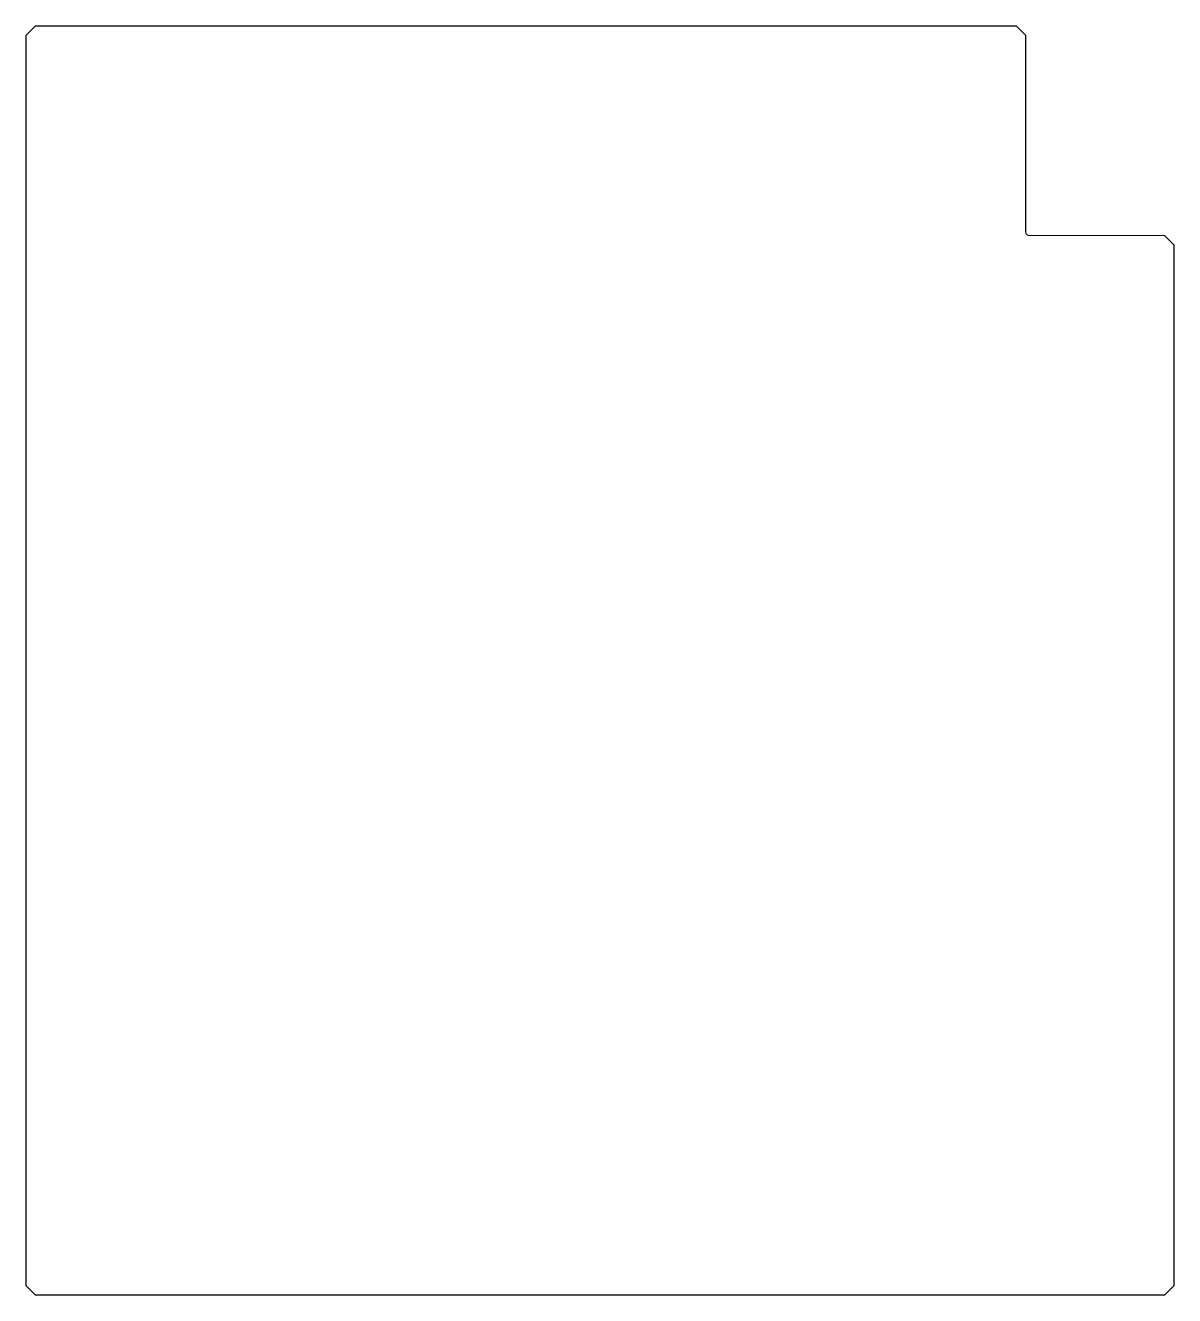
# Model space of a CAD drawing. Extents: x 0 to 6.11, y 0 to 6.75.
import ezdxf

# ---------------------------------------------------------------- set-up
doc = ezdxf.new("R2010")
doc.units = 0
doc.layers.get('0').update_dxf_attribs({"linetype": 'CONTINUOUS'})
doc.layers.add('ROUT', color=8, linetype='CONTINUOUS')

# ---------------------------------------------------------------- blocks, each defined once
blk = doc.blocks.new('ROUND_1')
at = {"const_width": 0.003}
blk.add_lwpolyline([(-0.0015, 0, 1), (0.0015, 0, 1)], format="xyb", close=True, dxfattribs=at)

msp = doc.modelspace()

# ---------------------------------------------------------------- linework, layer by layer
at = {"layer": 'ROUT', "const_width": 0.006}
for points in [[(0, 6.7011), (0.05, 6.7511)], [(0, 0.05), (0, 6.7011)], [(0.05, 6.7511), (5.2666, 6.7511)], [(5.2666, 6.7511), (5.3166, 6.7011)], [(5.3166, 6.7011), (5.3166, 5.6561)], [(5.3166, 5.6561), (5.3169, 5.6526)], [(5.3169, 5.6526), (5.3178, 5.6493)], [(5.3178, 5.6493), (5.3192, 5.6461)], [(5.3192, 5.6461), (5.3212, 5.6432)], [(5.3212, 5.6432), (5.3237, 5.6408)], [(5.3237, 5.6408), (5.3266, 5.6388)], [(5.3266, 5.6388), (5.3297, 5.6373)], [(5.3297, 5.6373), (5.3331, 5.6364)], [(5.3331, 5.6364), (5.3366, 5.6361)], [(5.3366, 5.6361), (6.0555, 5.6361)], [(6.0555, 5.6361), (6.1055, 5.5861)], [(6.1055, 5.5861), (6.1055, 0.05)], [(0.05, 0), (0, 0.05)], [(6.0555, 0), (0.05, 0)], [(6.1055, 0.05), (6.0555, 0)]]:
    msp.add_lwpolyline(points, dxfattribs=at)

# ---------------------------------------------------------------- block references
at = {"layer": 'ROUT'}
for p in [(0, 6.7011), (0.05, 6.7511), (5.2666, 6.7511), (5.3166, 6.7011), (5.3166, 5.6561), (5.3169, 5.6526), (5.3178, 5.6493), (5.3192, 5.6461), (5.3212, 5.6432), (5.3237, 5.6408), (5.3266, 5.6388), (5.3297, 5.6373), (5.3331, 5.6364), (5.3366, 5.6361), (6.0555, 5.6361), (6.1055, 5.5861), (6.1055, 5.5861), (0, 0.05), (0.05, 0), (6.0555, 0), (6.1055, 0.05)]:
    msp.add_blockref('ROUND_1', p, dxfattribs=at)

doc.saveas('drawing.dxf')
